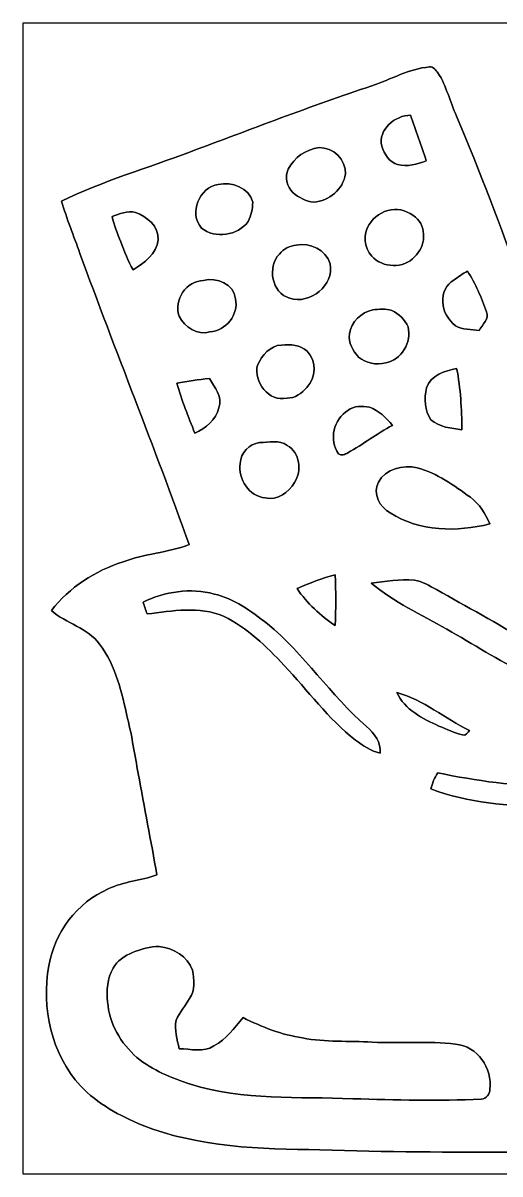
# Model space of a CAD drawing. Header units: centimetres. Extents: x -16.8 to 16.8, y -16.7 to 16.7.
# Drawn here: x -16.77 to -2.95, y -16.67 to 16.67 of the extents above; entities that cross this region are included whole.
import ezdxf

# ---------------------------------------------------------------- set-up
doc = ezdxf.new("R2010")
doc.units = ezdxf.units.CM
doc.header["$MEASUREMENT"] = 0
doc.layers.add('Layer 1', color=7, linetype='Continuous')

msp = doc.modelspace()

# ---------------------------------------------------------------- linework, layer by layer
at = {"layer": 'Layer 1', "color": 7}
for points, knots in [([(-16.77458, 16.66875), (-16.77458, 16.66875), (16.77458, 16.66875), (16.77458, 16.66875), (16.77458, 16.66875), (16.77458, 16.66875), (16.77458, -16.66875), (16.77458, -16.66875), (16.77458, -16.66875), (16.77458, -16.66875), (-16.77458, -16.66875), (-16.77458, -16.66875), (-16.77458, -16.66875), (-16.77458, -16.66875), (-16.77458, 16.66875), (-16.77458, 16.66875), (-16.77458, 16.66875), (-16.77458, 16.66875), (-16.77458, 16.66875), (-16.77458, 16.66875)], [0, 0, 0, 0, 0.16666667, 0.16666667, 0.16666667, 0.16666667, 0.33333333, 0.33333333, 0.33333333, 0.33333333, 0.5, 0.5, 0.5, 0.5, 0.66666667, 0.66666667, 0.66666667, 0.66666667, 1, 1, 1, 1]), ([(-6.6615, 14.85053), (-8.43104, 14.26245), (-10.16953, 13.58724), (-11.9186, 12.94201), (-11.9186, 12.94201), (-13.16602, 12.46822), (-14.45436, 12.09357), (-15.65875, 11.51184), (-15.65875, 11.51184), (-15.5067, 10.99749), (-15.30491, 10.50008), (-15.12323, 9.99596), (-15.12323, 9.99596), (-14.09912, 7.17374), (-12.96353, 4.39244), (-11.96128, 1.5621), (-11.96128, 1.5621), (-12.57618, 1.31763), (-13.25668, 1.30281), (-13.87404, 1.06221), (-13.87404, 1.06221), (-14.68085, 0.79939), (-15.43085, 0.32879), (-15.95226, -0.3489), (-15.95226, -0.3489), (-15.52258, -0.72531), (-14.89992, -0.8442), (-14.55385, -1.32362), (-14.55385, -1.32362), (-14.07795, -1.94345), (-13.91638, -2.73332), (-13.7414, -3.47733), (-13.7414, -3.47733), (-13.61158, -4.00191), (-13.53608, -4.53743), (-13.43343, -5.06765), (-13.43343, -5.06765), (-13.26021, -6.04767), (-13.06477, -7.02381), (-12.89191, -8.00417), (-12.89191, -8.00417), (-13.35158, -8.17986), (-13.86099, -8.18832), (-14.30479, -8.4141), (-14.30479, -8.4141), (-15.20684, -8.80181), (-15.86089, -9.67564), (-16.02846, -10.63731), (-16.02846, -10.63731), (-16.24965, -11.85298), (-15.95191, -13.1953), (-15.10594, -14.11852), (-15.10594, -14.11852), (-14.61488, -14.63957), (-13.96965, -14.98071), (-13.31771, -15.25729), (-13.31771, -15.25729), (-11.68224, -15.89652), (-9.9, -15.95402), (-8.16645, -15.96743), (-8.16645, -15.96743), (-4.37833, -16.10289), (-0.58632, -15.98401), (3.20322, -16.05809), (3.20322, -16.05809), (4.40372, -16.09584), (5.60423, -16.0461), (6.80508, -16.05492), (6.80508, -16.05492), (8.55204, -16.00518), (10.30041, -16.05209), (12.04807, -16.02987), (12.04807, -16.02987), (12.89932, -16.00659), (13.80137, -15.89652), (14.51751, -15.39946), (14.51751, -15.39946), (15.00717, -15.09677), (15.35853, -14.53832), (15.32961, -13.95271), (15.32961, -13.95271), (15.32819, -13.51809), (15.28586, -13.07994), (15.17332, -12.65978), (15.17332, -12.65978), (15.04103, -12.28196), (14.74047, -11.99868), (14.52562, -11.66954), (14.52562, -11.66954), (14.81208, -11.44094), (15.08972, -11.19717), (15.31726, -10.90824), (15.31726, -10.90824), (15.76493, -10.37237), (16.14593, -9.77194), (16.37101, -9.10802), (16.37101, -9.10802), (16.76329, -8.06944), (16.79575, -6.93385), (16.69838, -5.83988), (16.69838, -5.83988), (16.60948, -4.80942), (16.29586, -3.81529), (15.9064, -2.86244), (15.9064, -2.86244), (15.45661, -1.81187), (15.07561, -0.73413), (14.65227, 0.32667), (14.65227, 0.32667), (14.38451, 1.20615), (14.13016, 2.13184), (14.2942, 3.05753), (14.2942, 3.05753), (14.35559, 3.51684), (14.54362, 3.95781), (14.84736, 4.30918), (14.84736, 4.30918), (15.40192, 4.93113), (16.18756, 5.33188), (16.62042, 6.06213), (16.62042, 6.06213), (16.73013, 6.32566), (16.70932, 6.61811), (16.74177, 6.8961), (16.74177, 6.8961), (15.78716, 7.70608), (14.47518, 7.81791), (13.27679, 7.88), (13.27679, 7.88), (13.36992, 8.62259), (13.48176, 9.36343), (13.54631, 10.10885), (13.54631, 10.10885), (13.55125, 10.28594), (13.30254, 10.26654), (13.19354, 10.3057), (13.19354, 10.3057), (12.07276, 10.49937), (10.94705, 10.66553), (9.82557, 10.85568), (9.82557, 10.85568), (9.82662, 10.8779), (9.82909, 10.922), (9.83015, 10.94422), (9.83015, 10.94422), (10.07286, 11.07616), (10.50184, 11.12767), (10.48279, 11.49279), (10.48279, 11.49279), (10.51207, 12.00256), (10.46868, 12.51303), (10.49796, 13.02279), (10.49796, 13.02279), (10.20551, 13.07077), (9.90212, 13.08206), (9.61531, 13.00162), (9.61531, 13.00162), (8.92563, 12.83582), (8.3252, 12.42801), (7.6394, 12.25374), (7.6394, 12.25374), (7.58155, 12.34405), (7.66127, 12.452), (7.67433, 12.53949), (7.67433, 12.53949), (7.83943, 13.06724), (8.06203, 13.57489), (8.21937, 14.10511), (8.21937, 14.10511), (8.28322, 14.29138), (8.31991, 14.56372), (8.12165, 14.68191), (8.12165, 14.68191), (7.68244, 14.94296), (7.14904, 14.99552), (6.6481, 14.98776), (6.6481, 14.98776), (6.44419, 14.13122), (6.59201, 13.24751), (6.50487, 12.37968), (6.50487, 12.37968), (6.44243, 12.45341), (6.38246, 12.53031), (6.33589, 12.61498), (6.33589, 12.61498), (5.84588, 13.51915), (5.48428, 14.48929), (4.95723, 15.37335), (4.95723, 15.37335), (4.63303, 15.33102), (4.28025, 15.28974), (4.02802, 15.05761), (4.02802, 15.05761), (3.92148, 14.93661), (3.74086, 14.79621), (3.85621, 14.61417), (3.85621, 14.61417), (4.25097, 13.84265), (4.89126, 13.19354), (5.14667, 12.34969), (5.14667, 12.34969), (4.22204, 12.69047), (3.4163, 13.29302), (2.4832, 13.61687), (2.4832, 13.61687), (2.27894, 13.25245), (2.13395, 12.8591), (1.98649, 12.46928), (1.98649, 12.46928), (2.56681, 12.20117), (3.1937, 12.06041), (3.78672, 11.82617), (3.78672, 11.82617), (3.65901, 11.7789), (3.52072, 11.76443), (3.38561, 11.78278), (3.38561, 11.78278), (2.21368, 11.86709), (1.05586, 12.0777), (-0.09948, 12.28266), (-0.09948, 12.28266), (-0.44662, 12.34969), (-0.80116, 12.35745), (-1.15288, 12.37368), (-1.15288, 12.37368), (-1.31304, 11.96975), (-1.39383, 11.54077), (-1.45309, 11.11179), (-1.45309, 11.11179), (-1.58679, 10.24855), (-1.66899, 9.37683), (-1.85244, 8.52205), (-1.85244, 8.52205), (-1.93005, 8.53299), (-2.01048, 8.53793), (-2.08315, 8.56897), (-2.08315, 8.56897), (-2.18264, 8.74148), (-2.24578, 8.93127), (-2.31493, 9.11719), (-2.31493, 9.11719), (-2.92629, 10.74173), (-3.52601, 12.37156), (-4.2037, 13.97), (-4.2037, 13.97), (-4.40443, 14.37957), (-4.4898, 14.8403), (-4.74451, 15.22342), (-4.74451, 15.22342), (-4.80977, 15.29362), (-4.87645, 15.41604), (-4.98898, 15.39734), (-4.98898, 15.39734), (-5.58306, 15.34866), (-6.10411, 15.03151), (-6.6615, 14.85053)], [0, 0, 0, 0, 0.01538462, 0.01538462, 0.01538462, 0.01538462, 0.03076923, 0.03076923, 0.03076923, 0.03076923, 0.04615385, 0.04615385, 0.04615385, 0.04615385, 0.06153846, 0.06153846, 0.06153846, 0.06153846, 0.07692308, 0.07692308, 0.07692308, 0.07692308, 0.09230769, 0.09230769, 0.09230769, 0.09230769, 0.10769231, 0.10769231, 0.10769231, 0.10769231, 0.12307692, 0.12307692, 0.12307692, 0.12307692, 0.13846154, 0.13846154, 0.13846154, 0.13846154, 0.15384615, 0.15384615, 0.15384615, 0.15384615, 0.16923077, 0.16923077, 0.16923077, 0.16923077, 0.18461538, 0.18461538, 0.18461538, 0.18461538, 0.2, 0.2, 0.2, 0.2, 0.21538462, 0.21538462, 0.21538462, 0.21538462, 0.23076923, 0.23076923, 0.23076923, 0.23076923, 0.24615385, 0.24615385, 0.24615385, 0.24615385, 0.26153846, 0.26153846, 0.26153846, 0.26153846, 0.27692308, 0.27692308, 0.27692308, 0.27692308, 0.29230769, 0.29230769, 0.29230769, 0.29230769, 0.30769231, 0.30769231, 0.30769231, 0.30769231, 0.32307692, 0.32307692, 0.32307692, 0.32307692, 0.33846154, 0.33846154, 0.33846154, 0.33846154, 0.35384615, 0.35384615, 0.35384615, 0.35384615, 0.36923077, 0.36923077, 0.36923077, 0.36923077, 0.38461538, 0.38461538, 0.38461538, 0.38461538, 0.4, 0.4, 0.4, 0.4, 0.41538462, 0.41538462, 0.41538462, 0.41538462, 0.43076923, 0.43076923, 0.43076923, 0.43076923, 0.44615385, 0.44615385, 0.44615385, 0.44615385, 0.46153846, 0.46153846, 0.46153846, 0.46153846, 0.47692308, 0.47692308, 0.47692308, 0.47692308, 0.49230769, 0.49230769, 0.49230769, 0.49230769, 0.50769231, 0.50769231, 0.50769231, 0.50769231, 0.52307692, 0.52307692, 0.52307692, 0.52307692, 0.53846154, 0.53846154, 0.53846154, 0.53846154, 0.55384615, 0.55384615, 0.55384615, 0.55384615, 0.56923077, 0.56923077, 0.56923077, 0.56923077, 0.58461538, 0.58461538, 0.58461538, 0.58461538, 0.6, 0.6, 0.6, 0.6, 0.61538462, 0.61538462, 0.61538462, 0.61538462, 0.63076923, 0.63076923, 0.63076923, 0.63076923, 0.64615385, 0.64615385, 0.64615385, 0.64615385, 0.66153846, 0.66153846, 0.66153846, 0.66153846, 0.67692308, 0.67692308, 0.67692308, 0.67692308, 0.69230769, 0.69230769, 0.69230769, 0.69230769, 0.70769231, 0.70769231, 0.70769231, 0.70769231, 0.72307692, 0.72307692, 0.72307692, 0.72307692, 0.73846154, 0.73846154, 0.73846154, 0.73846154, 0.75384615, 0.75384615, 0.75384615, 0.75384615, 0.76923077, 0.76923077, 0.76923077, 0.76923077, 0.78461538, 0.78461538, 0.78461538, 0.78461538, 0.8, 0.8, 0.8, 0.8, 0.81538462, 0.81538462, 0.81538462, 0.81538462, 0.83076923, 0.83076923, 0.83076923, 0.83076923, 0.84615385, 0.84615385, 0.84615385, 0.84615385, 0.86153846, 0.86153846, 0.86153846, 0.86153846, 0.87692308, 0.87692308, 0.87692308, 0.87692308, 0.89230769, 0.89230769, 0.89230769, 0.89230769, 0.90769231, 0.90769231, 0.90769231, 0.90769231, 0.92307692, 0.92307692, 0.92307692, 0.92307692, 0.93846154, 0.93846154, 0.93846154, 0.93846154, 0.95384615, 0.95384615, 0.95384615, 0.95384615, 0.96923077, 0.96923077, 0.96923077, 0.96923077, 1, 1, 1, 1]), ([(-6.37469, 13.10111), (-6.48582, 13.58159), (-5.98734, 13.99787), (-5.53649, 13.99928), (-5.53649, 13.99928), (-5.39186, 13.55549), (-5.22958, 13.11769), (-5.08318, 12.67425), (-5.08318, 12.67425), (-5.34776, 12.58111), (-5.63386, 12.49715), (-5.91397, 12.57018), (-5.91397, 12.57018), (-6.15315, 12.64038), (-6.30379, 12.87462), (-6.37469, 13.10111)], [0, 0, 0, 0, 0.2, 0.2, 0.2, 0.2, 0.4, 0.4, 0.4, 0.4, 0.6, 0.6, 0.6, 0.6, 1, 1, 1, 1]), ([(-8.19044, 13.05842), (-7.78863, 13.07536), (-7.39846, 12.70882), (-7.42985, 12.29713), (-7.42985, 12.29713), (-7.48983, 11.85263), (-7.9061, 11.51149), (-8.34355, 11.48256), (-8.34355, 11.48256), (-8.57179, 11.49773), (-8.77888, 11.61274), (-8.94891, 11.75949), (-8.94891, 11.75949), (-9.13342, 11.92318), (-9.18633, 12.21105), (-9.08262, 12.4333), (-9.08262, 12.4333), (-8.92034, 12.77832), (-8.56333, 13.00939), (-8.19044, 13.05842)], [0, 0, 0, 0, 0.16666667, 0.16666667, 0.16666667, 0.16666667, 0.33333333, 0.33333333, 0.33333333, 0.33333333, 0.5, 0.5, 0.5, 0.5, 0.66666667, 0.66666667, 0.66666667, 0.66666667, 1, 1, 1, 1]), ([(-11.11462, 11.99303), (-10.72339, 12.08652), (-10.22068, 11.89496), (-10.11555, 11.47727), (-10.11555, 11.47727), (-10.11238, 11.28466), (-10.16353, 11.09098), (-10.24925, 10.91953), (-10.24925, 10.91953), (-10.54594, 10.50854), (-11.20422, 10.40906), (-11.60004, 10.73079), (-11.60004, 10.73079), (-11.97645, 11.15554), (-11.66283, 11.91719), (-11.11462, 11.99303)], [0, 0, 0, 0, 0.2, 0.2, 0.2, 0.2, 0.4, 0.4, 0.4, 0.4, 0.6, 0.6, 0.6, 0.6, 1, 1, 1, 1]), ([(-14.1919, 11.06734), (-13.97917, 11.14178), (-13.74422, 11.24197), (-13.51527, 11.18164), (-13.51527, 11.18164), (-13.18331, 11.05958), (-12.82418, 10.78618), (-12.8584, 10.38895), (-12.8584, 10.38895), (-12.88909, 9.98396), (-13.26515, 9.7155), (-13.58159, 9.51936), (-13.58159, 9.51936), (-13.7354, 9.77336), (-13.82854, 10.05734), (-13.93966, 10.33074), (-13.93966, 10.33074), (-14.03244, 10.57275), (-14.14392, 10.81087), (-14.1919, 11.06734)], [0, 0, 0, 0, 0.16666667, 0.16666667, 0.16666667, 0.16666667, 0.33333333, 0.33333333, 0.33333333, 0.33333333, 0.5, 0.5, 0.5, 0.5, 0.66666667, 0.66666667, 0.66666667, 0.66666667, 1, 1, 1, 1]), ([(-6.10517, 11.25432), (-5.84835, 11.32099), (-5.59541, 11.19646), (-5.3975, 11.043), (-5.3975, 11.043), (-5.05495, 10.7636), (-5.10364, 10.18364), (-5.42043, 9.90071), (-5.42043, 9.90071), (-5.74005, 9.54511), (-6.34824, 9.57227), (-6.66644, 9.91517), (-6.66644, 9.91517), (-6.88799, 10.16459), (-6.91868, 10.55335), (-6.74017, 10.83416), (-6.74017, 10.83416), (-6.604, 11.0557), (-6.36376, 11.21833), (-6.10517, 11.25432)], [0, 0, 0, 0, 0.16666667, 0.16666667, 0.16666667, 0.16666667, 0.33333333, 0.33333333, 0.33333333, 0.33333333, 0.5, 0.5, 0.5, 0.5, 0.66666667, 0.66666667, 0.66666667, 0.66666667, 1, 1, 1, 1]), ([(-8.85719, 10.23338), (-8.45397, 10.3251), (-7.99677, 10.09544), (-7.87047, 9.69645), (-7.87047, 9.69645), (-7.74841, 9.07274), (-8.44938, 8.50477), (-9.04522, 8.69809), (-9.04522, 8.69809), (-9.57227, 8.84802), (-9.69292, 9.60191), (-9.3412, 9.97585), (-9.3412, 9.97585), (-9.22479, 10.12331), (-9.04311, 10.21539), (-8.85719, 10.23338)], [0, 0, 0, 0, 0.2, 0.2, 0.2, 0.2, 0.4, 0.4, 0.4, 0.4, 0.6, 0.6, 0.6, 0.6, 1, 1, 1, 1]), ([(-4.2866, 9.22443), (-4.15749, 9.3158), (-4.02378, 9.40012), (-3.89079, 9.48549), (-3.89079, 9.48549), (-3.64561, 9.12389), (-3.4925, 8.71114), (-3.33304, 8.30721), (-3.33304, 8.30721), (-3.2452, 8.09731), (-3.46428, 7.93468), (-3.55071, 7.76499), (-3.55071, 7.76499), (-3.77754, 7.8038), (-4.03401, 7.77381), (-4.23792, 7.90011), (-4.23792, 7.90011), (-4.44288, 8.06803), (-4.60516, 8.31885), (-4.60446, 8.5912), (-4.60446, 8.5912), (-4.63409, 8.83849), (-4.50391, 9.10131), (-4.2866, 9.22443)], [0, 0, 0, 0, 0.14285714, 0.14285714, 0.14285714, 0.14285714, 0.28571429, 0.28571429, 0.28571429, 0.28571429, 0.42857143, 0.42857143, 0.42857143, 0.42857143, 0.57142857, 0.57142857, 0.57142857, 0.57142857, 0.71428571, 0.71428571, 0.71428571, 0.71428571, 1, 1, 1, 1]), ([(-11.53936, 9.20962), (-11.16083, 9.31686), (-10.65318, 9.11084), (-10.61649, 8.6808), (-10.61649, 8.6808), (-10.51243, 8.21866), (-10.89131, 7.75406), (-11.35556, 7.7216), (-11.35556, 7.7216), (-11.72351, 7.61859), (-12.09358, 7.8546), (-12.24598, 8.17915), (-12.24598, 8.17915), (-12.42413, 8.6427), (-12.03643, 9.20468), (-11.53936, 9.20962)], [0, 0, 0, 0, 0.2, 0.2, 0.2, 0.2, 0.4, 0.4, 0.4, 0.4, 0.6, 0.6, 0.6, 0.6, 1, 1, 1, 1]), ([(-6.63504, 8.36154), (-6.45407, 8.38024), (-6.26075, 8.40105), (-6.08365, 8.34496), (-6.08365, 8.34496), (-5.87763, 8.24865), (-5.70301, 8.07614), (-5.61128, 7.86694), (-5.61128, 7.86694), (-5.49769, 7.42703), (-5.80425, 6.90421), (-6.26039, 6.82449), (-6.26039, 6.82449), (-6.53168, 6.75181), (-6.82801, 6.82449), (-7.04815, 6.99276), (-7.04815, 6.99276), (-7.21783, 7.17268), (-7.34131, 7.41327), (-7.31167, 7.66762), (-7.31167, 7.66762), (-7.26299, 8.00841), (-6.96595, 8.29169), (-6.63504, 8.36154)], [0, 0, 0, 0, 0.14285714, 0.14285714, 0.14285714, 0.14285714, 0.28571429, 0.28571429, 0.28571429, 0.28571429, 0.42857143, 0.42857143, 0.42857143, 0.42857143, 0.57142857, 0.57142857, 0.57142857, 0.57142857, 0.71428571, 0.71428571, 0.71428571, 0.71428571, 1, 1, 1, 1]), ([(-9.28194, 7.34166), (-9.02723, 7.36776), (-8.73266, 7.34519), (-8.53475, 7.16351), (-8.53475, 7.16351), (-8.26135, 6.88657), (-8.27899, 6.38845), (-8.54498, 6.11082), (-8.54498, 6.11082), (-8.69633, 5.95313), (-8.88647, 5.79473), (-9.12036, 5.80319), (-9.12036, 5.80319), (-9.65376, 5.68254), (-10.09544, 6.27803), (-9.97514, 6.76169), (-9.97514, 6.76169), (-9.84744, 7.03897), (-9.61355, 7.32896), (-9.28194, 7.34166)], [0, 0, 0, 0, 0.16666667, 0.16666667, 0.16666667, 0.16666667, 0.33333333, 0.33333333, 0.33333333, 0.33333333, 0.5, 0.5, 0.5, 0.5, 0.66666667, 0.66666667, 0.66666667, 0.66666667, 1, 1, 1, 1]), ([(-12.3123, 6.23358), (-12.00291, 6.30379), (-11.68647, 6.33377), (-11.37214, 6.37469), (-11.37214, 6.37469), (-11.23139, 6.1154), (-10.9661, 5.84482), (-11.09768, 5.52203), (-11.09768, 5.52203), (-11.17671, 5.17066), (-11.48009, 4.9336), (-11.79195, 4.79037), (-11.79195, 4.79037), (-11.9821, 5.26486), (-12.17895, 5.73934), (-12.3123, 6.23358)], [0, 0, 0, 0, 0.2, 0.2, 0.2, 0.2, 0.4, 0.4, 0.4, 0.4, 0.6, 0.6, 0.6, 0.6, 1, 1, 1, 1]), ([(-5.07683, 6.09847), (-4.95723, 6.47206), (-4.54448, 6.59377), (-4.2037, 6.66433), (-4.2037, 6.66433), (-4.08234, 6.08118), (-4.06153, 5.48287), (-4.04813, 4.88915), (-4.04813, 4.88915), (-4.36069, 4.92513), (-4.70006, 4.96394), (-4.94841, 5.17666), (-4.94841, 5.17666), (-5.12657, 5.44266), (-5.14703, 5.79367), (-5.07683, 6.09847)], [0, 0, 0, 0, 0.2, 0.2, 0.2, 0.2, 0.4, 0.4, 0.4, 0.4, 0.6, 0.6, 0.6, 0.6, 1, 1, 1, 1]), ([(-7.35365, 5.44795), (-7.1815, 5.58835), (-6.93914, 5.57459), (-6.73276, 5.54214), (-6.73276, 5.54214), (-6.46571, 5.43842), (-6.23464, 5.24475), (-6.06531, 5.01509), (-6.06531, 5.01509), (-6.51298, 4.77626), (-6.91727, 4.46617), (-7.35894, 4.21781), (-7.35894, 4.21781), (-7.43903, 4.17759), (-7.54521, 4.11727), (-7.62459, 4.19241), (-7.62459, 4.19241), (-7.91422, 4.58929), (-7.77064, 5.19959), (-7.35365, 5.44795)], [0, 0, 0, 0, 0.16666667, 0.16666667, 0.16666667, 0.16666667, 0.33333333, 0.33333333, 0.33333333, 0.33333333, 0.5, 0.5, 0.5, 0.5, 0.66666667, 0.66666667, 0.66666667, 0.66666667, 1, 1, 1, 1]), ([(-9.91553, 4.51379), (-9.65271, 4.52861), (-9.34649, 4.59987), (-9.11437, 4.43371), (-9.11437, 4.43371), (-8.75101, 4.22204), (-8.6801, 3.7017), (-8.90164, 3.36444), (-8.90164, 3.36444), (-9.07027, 3.07058), (-9.39518, 2.83704), (-9.75078, 2.91218), (-9.75078, 2.91218), (-10.22597, 2.96228), (-10.54312, 3.45863), (-10.47926, 3.91372), (-10.47926, 3.91372), (-10.46727, 4.21746), (-10.21327, 4.47816), (-9.91553, 4.51379)], [0, 0, 0, 0, 0.16666667, 0.16666667, 0.16666667, 0.16666667, 0.33333333, 0.33333333, 0.33333333, 0.33333333, 0.5, 0.5, 0.5, 0.5, 0.66666667, 0.66666667, 0.66666667, 0.66666667, 1, 1, 1, 1]), ([(-6.47171, 3.36691), (-6.26921, 3.7652), (-5.75169, 3.87103), (-5.34705, 3.78742), (-5.34705, 3.78742), (-4.77308, 3.62938), (-4.27955, 3.27766), (-3.80541, 2.93088), (-3.80541, 2.93088), (-3.5433, 2.7372), (-3.36127, 2.45957), (-3.24168, 2.16006), (-3.24168, 2.16006), (-4.19347, 1.92229), (-5.28073, 1.93146), (-6.12775, 2.48109), (-6.12775, 2.48109), (-6.43678, 2.63948), (-6.64069, 3.04236), (-6.47171, 3.36691)], [0, 0, 0, 0, 0.16666667, 0.16666667, 0.16666667, 0.16666667, 0.33333333, 0.33333333, 0.33333333, 0.33333333, 0.5, 0.5, 0.5, 0.5, 0.66666667, 0.66666667, 0.66666667, 0.66666667, 1, 1, 1, 1]), ([(-8.83003, 0.28787), (-8.47161, 0.44732), (-8.10084, 0.58138), (-7.72407, 0.69003), (-7.72407, 0.69003), (-7.70255, 0.19826), (-7.70361, -0.29457), (-7.72054, -0.78669), (-7.72054, -0.78669), (-8.14599, -0.49389), (-8.54251, -0.14393), (-8.83003, 0.28787)], [0, 0, 0, 0, 0.25, 0.25, 0.25, 0.25, 0.5, 0.5, 0.5, 0.5, 1, 1, 1, 1]), ([(-6.68196, 0.44626), (-6.26604, 0.49706), (-5.84764, 0.56268), (-5.42713, 0.53022), (-5.42713, 0.53022), (-5.19465, 0.49706), (-4.99216, 0.36477), (-4.78755, 0.25788), (-4.78755, 0.25788), (-3.90948, -0.23813), (-3.01943, -0.71579), (-2.165, -1.2513), (-2.165, -1.2513), (-2.17205, -1.55081), (-2.16218, -1.85279), (-2.19816, -2.15124), (-2.19816, -2.15124), (-3.00214, -1.80834), (-3.72639, -1.31163), (-4.49016, -0.89147), (-4.49016, -0.89147), (-5.23099, -0.46461), (-6.02192, -0.10513), (-6.68196, 0.44626)], [0, 0, 0, 0, 0.14285714, 0.14285714, 0.14285714, 0.14285714, 0.28571429, 0.28571429, 0.28571429, 0.28571429, 0.42857143, 0.42857143, 0.42857143, 0.42857143, 0.57142857, 0.57142857, 0.57142857, 0.57142857, 0.71428571, 0.71428571, 0.71428571, 0.71428571, 1, 1, 1, 1]), ([(-13.29443, -0.10724), (-12.66508, 0.20108), (-11.91578, 0.31715), (-11.23315, 0.12982), (-11.23315, 0.12982), (-10.64648, 0.00071), (-10.15788, -0.37289), (-9.6901, -0.72954), (-9.6901, -0.72954), (-8.62013, -1.61396), (-7.86271, -2.80353), (-6.8139, -3.70911), (-6.8139, -3.70911), (-6.59024, -3.90031), (-6.38669, -4.17266), (-6.4195, -4.48239), (-6.4195, -4.48239), (-6.68655, -4.41819), (-6.91621, -4.25944), (-7.13423, -4.09998), (-7.13423, -4.09998), (-7.93115, -3.48756), (-8.5217, -2.66383), (-9.20362, -1.93604), (-9.20362, -1.93604), (-9.72079, -1.38889), (-10.27183, -0.84667), (-10.95728, -0.51506), (-10.95728, -0.51506), (-11.66248, -0.21131), (-12.44494, -0.36195), (-13.17837, -0.44768), (-13.17837, -0.44768), (-13.21647, -0.33338), (-13.25492, -0.22013), (-13.29443, -0.10724)], [0, 0, 0, 0, 0.1, 0.1, 0.1, 0.1, 0.2, 0.2, 0.2, 0.2, 0.3, 0.3, 0.3, 0.3, 0.4, 0.4, 0.4, 0.4, 0.5, 0.5, 0.5, 0.5, 0.6, 0.6, 0.6, 0.6, 0.7, 0.7, 0.7, 0.7, 0.8, 0.8, 0.8, 0.8, 1, 1, 1, 1]), ([(-5.93337, -2.7238), (-5.15902, -2.92982), (-4.54554, -3.48086), (-3.83117, -3.81953), (-3.83117, -3.81953), (-3.88585, -3.87844), (-3.93347, -3.98709), (-4.0319, -3.95358), (-4.0319, -3.95358), (-4.27002, -3.89749), (-4.48874, -3.78213), (-4.71523, -3.69323), (-4.71523, -3.69323), (-5.18724, -3.48156), (-5.71324, -3.21945), (-5.93337, -2.7238)], [0, 0, 0, 0, 0.2, 0.2, 0.2, 0.2, 0.4, 0.4, 0.4, 0.4, 0.6, 0.6, 0.6, 0.6, 1, 1, 1, 1]), ([(2.66418, -4.21605), (2.91394, -4.08869), (3.14889, -3.84739), (3.45264, -3.9176), (3.45264, -3.9176), (3.54401, -3.95393), (3.69217, -3.98251), (3.68935, -4.10598), (3.68935, -4.10598), (3.12385, -4.7879), (2.29482, -5.17596), (1.47496, -5.46417), (1.47496, -5.46417), (0.50341, -5.82577), (-0.53587, -5.94783), (-1.56492, -5.99969), (-1.56492, -5.99969), (-2.70828, -6.03956), (-3.86962, -5.91538), (-4.94806, -5.51709), (-4.94806, -5.51709), (-4.90926, -5.35199), (-4.84505, -5.19395), (-4.75333, -5.05143), (-4.75333, -5.05143), (-3.63114, -5.26909), (-2.49132, -5.47123), (-1.34303, -5.39362), (-1.34303, -5.39362), (0.06738, -5.36434), (1.45909, -4.9463), (2.66418, -4.21605)], [0, 0, 0, 0, 0.11111111, 0.11111111, 0.11111111, 0.11111111, 0.22222222, 0.22222222, 0.22222222, 0.22222222, 0.33333333, 0.33333333, 0.33333333, 0.33333333, 0.44444444, 0.44444444, 0.44444444, 0.44444444, 0.55555556, 0.55555556, 0.55555556, 0.55555556, 0.66666667, 0.66666667, 0.66666667, 0.66666667, 0.77777778, 0.77777778, 0.77777778, 0.77777778, 1, 1, 1, 1]), ([(-13.59958, -10.24996), (-13.35264, -10.15118), (-13.09053, -10.08062), (-12.82312, -10.07886), (-12.82312, -10.07886), (-12.41813, -10.1286), (-11.99938, -10.35861), (-11.85968, -10.76466), (-11.85968, -10.76466), (-11.81488, -11.03136), (-11.7669, -11.35204), (-11.94717, -11.58487), (-11.94717, -11.58487), (-12.06782, -11.79936), (-12.23469, -11.98915), (-12.33629, -12.21422), (-12.33629, -12.21422), (-12.38673, -12.49433), (-12.30383, -12.77126), (-12.25021, -13.04431), (-12.25021, -13.04431), (-11.91683, -13.04219), (-11.53866, -13.15544), (-11.23774, -12.96176), (-11.23774, -12.96176), (-10.88602, -12.76809), (-10.64154, -12.44529), (-10.39424, -12.13944), (-10.39424, -12.13944), (-9.85132, -12.41319), (-9.277, -12.63332), (-8.6741, -12.72822), (-8.6741, -12.72822), (-8.00735, -12.85946), (-7.32508, -12.80936), (-6.65021, -12.85134), (-6.65021, -12.85134), (-5.84553, -12.88486), (-5.03555, -12.81218), (-4.23369, -12.91026), (-4.23369, -12.91026), (-3.60821, -12.95541), (-3.15666, -13.6144), (-3.24097, -14.21589), (-3.24097, -14.21589), (-3.23497, -14.35911), (-3.3468, -14.49105), (-3.48897, -14.49776), (-3.48897, -14.49776), (-4.72969, -14.56443), (-5.97253, -14.52598), (-7.2136, -14.48858), (-7.2136, -14.48858), (-8.78346, -14.42508), (-10.39495, -14.5415), (-11.91683, -14.07089), (-11.91683, -14.07089), (-12.46717, -13.88957), (-13.01997, -13.66767), (-13.47047, -13.29478), (-13.47047, -13.29478), (-13.94213, -12.88874), (-14.2748, -12.30524), (-14.32243, -11.67906), (-14.32243, -11.67906), (-14.35664, -11.35027), (-14.33336, -10.99891), (-14.15803, -10.70998), (-14.15803, -10.70998), (-14.05114, -10.48103), (-13.81795, -10.35297), (-13.59958, -10.24996)], [0, 0, 0, 0, 0.05263158, 0.05263158, 0.05263158, 0.05263158, 0.10526316, 0.10526316, 0.10526316, 0.10526316, 0.15789474, 0.15789474, 0.15789474, 0.15789474, 0.21052632, 0.21052632, 0.21052632, 0.21052632, 0.26315789, 0.26315789, 0.26315789, 0.26315789, 0.31578947, 0.31578947, 0.31578947, 0.31578947, 0.36842105, 0.36842105, 0.36842105, 0.36842105, 0.42105263, 0.42105263, 0.42105263, 0.42105263, 0.47368421, 0.47368421, 0.47368421, 0.47368421, 0.52631579, 0.52631579, 0.52631579, 0.52631579, 0.57894737, 0.57894737, 0.57894737, 0.57894737, 0.63157895, 0.63157895, 0.63157895, 0.63157895, 0.68421053, 0.68421053, 0.68421053, 0.68421053, 0.73684211, 0.73684211, 0.73684211, 0.73684211, 0.78947368, 0.78947368, 0.78947368, 0.78947368, 0.84210526, 0.84210526, 0.84210526, 0.84210526, 0.89473684, 0.89473684, 0.89473684, 0.89473684, 1, 1, 1, 1])]:
    msp.add_open_spline(points, degree=3, knots=knots, dxfattribs=at)
at = {"layer": 'Layer 1', "color": 8}
for points, knots in [([(-6.6615, 14.85053), (-6.10411, 15.03151), (-5.58306, 15.34866), (-4.98898, 15.39734), (-4.98898, 15.39734), (-4.87645, 15.41604), (-4.80977, 15.29362), (-4.74451, 15.22342), (-4.74451, 15.22342), (-4.4898, 14.8403), (-4.40443, 14.37957), (-4.2037, 13.97), (-4.2037, 13.97), (-3.52601, 12.37156), (-2.92629, 10.74173), (-2.31493, 9.11719), (-2.31493, 9.11719), (-2.24578, 8.93127), (-2.18264, 8.74148), (-2.08315, 8.56897), (-2.08315, 8.56897), (-2.01048, 8.53793), (-1.93005, 8.53299), (-1.85244, 8.52205), (-1.85244, 8.52205), (-1.66899, 9.37683), (-1.58679, 10.24855), (-1.45309, 11.11179), (-1.45309, 11.11179), (-1.39383, 11.54077), (-1.31304, 11.96975), (-1.15288, 12.37368), (-1.15288, 12.37368), (-0.80116, 12.35745), (-0.44662, 12.34969), (-0.09948, 12.28266), (-0.09948, 12.28266), (1.05586, 12.0777), (2.21368, 11.86709), (3.38561, 11.78278), (3.38561, 11.78278), (3.52072, 11.76443), (3.65901, 11.7789), (3.78672, 11.82617), (3.78672, 11.82617), (3.1937, 12.06041), (2.56681, 12.20117), (1.98649, 12.46928), (1.98649, 12.46928), (2.13395, 12.8591), (2.27894, 13.25245), (2.4832, 13.61687), (2.4832, 13.61687), (3.4163, 13.29302), (4.22204, 12.69047), (5.14667, 12.34969), (5.14667, 12.34969), (4.89126, 13.19354), (4.25097, 13.84265), (3.85621, 14.61417), (3.85621, 14.61417), (3.74086, 14.79621), (3.92148, 14.93661), (4.02802, 15.05761), (4.02802, 15.05761), (4.28025, 15.28974), (4.63303, 15.33102), (4.95723, 15.37335), (4.95723, 15.37335), (5.48428, 14.48929), (5.84588, 13.51915), (6.33589, 12.61498), (6.33589, 12.61498), (6.38246, 12.53031), (6.44243, 12.45341), (6.50487, 12.37968), (6.50487, 12.37968), (6.59201, 13.24751), (6.44419, 14.13122), (6.6481, 14.98776), (6.6481, 14.98776), (7.14904, 14.99552), (7.68244, 14.94296), (8.12165, 14.68191), (8.12165, 14.68191), (8.31991, 14.56372), (8.28322, 14.29138), (8.21937, 14.10511), (8.21937, 14.10511), (8.06203, 13.57489), (7.83943, 13.06724), (7.67433, 12.53949), (7.67433, 12.53949), (7.66127, 12.452), (7.58155, 12.34405), (7.6394, 12.25374), (7.6394, 12.25374), (8.3252, 12.42801), (8.92563, 12.83582), (9.61531, 13.00162), (9.61531, 13.00162), (9.90212, 13.08206), (10.20551, 13.07077), (10.49796, 13.02279), (10.49796, 13.02279), (10.46868, 12.51303), (10.51207, 12.00256), (10.48279, 11.49279), (10.48279, 11.49279), (10.50184, 11.12767), (10.07286, 11.07616), (9.83015, 10.94422), (9.83015, 10.94422), (9.82909, 10.922), (9.82662, 10.8779), (9.82557, 10.85568), (9.82557, 10.85568), (10.94705, 10.66553), (12.07276, 10.49937), (13.19354, 10.3057), (13.19354, 10.3057), (13.30254, 10.26654), (13.55125, 10.28594), (13.54631, 10.10885), (13.54631, 10.10885), (13.48176, 9.36343), (13.36992, 8.62259), (13.27679, 7.88), (13.27679, 7.88), (14.47518, 7.81791), (15.78716, 7.70608), (16.74177, 6.8961), (16.74177, 6.8961), (16.70932, 6.61811), (16.73013, 6.32566), (16.62042, 6.06213), (16.62042, 6.06213), (16.18756, 5.33188), (15.40192, 4.93113), (14.84736, 4.30918), (14.84736, 4.30918), (14.54362, 3.95781), (14.35559, 3.51684), (14.2942, 3.05753), (14.2942, 3.05753), (14.13016, 2.13184), (14.38451, 1.20615), (14.65227, 0.32667), (14.65227, 0.32667), (15.07561, -0.73413), (15.45661, -1.81187), (15.9064, -2.86244), (15.9064, -2.86244), (16.29586, -3.81529), (16.60948, -4.80942), (16.69838, -5.83988), (16.69838, -5.83988), (16.79575, -6.93385), (16.76329, -8.06944), (16.37101, -9.10802), (16.37101, -9.10802), (16.14593, -9.77194), (15.76493, -10.37237), (15.31726, -10.90824), (15.31726, -10.90824), (15.08972, -11.19717), (14.81208, -11.44094), (14.52562, -11.66954), (14.52562, -11.66954), (14.74047, -11.99868), (15.04103, -12.28196), (15.17332, -12.65978), (15.17332, -12.65978), (15.28586, -13.07994), (15.32819, -13.51809), (15.32961, -13.95271), (15.32961, -13.95271), (15.35853, -14.53832), (15.00717, -15.09677), (14.51751, -15.39946), (14.51751, -15.39946), (13.80137, -15.89652), (12.89932, -16.00659), (12.04807, -16.02987), (12.04807, -16.02987), (10.30041, -16.05209), (8.55204, -16.00518), (6.80508, -16.05492), (6.80508, -16.05492), (5.60423, -16.0461), (4.40372, -16.09584), (3.20322, -16.05809), (3.20322, -16.05809), (-0.58632, -15.98401), (-4.37833, -16.10289), (-8.16645, -15.96743), (-8.16645, -15.96743), (-9.9, -15.95402), (-11.68224, -15.89652), (-13.31771, -15.25729), (-13.31771, -15.25729), (-13.96965, -14.98071), (-14.61488, -14.63957), (-15.10594, -14.11852), (-15.10594, -14.11852), (-15.95191, -13.1953), (-16.24965, -11.85298), (-16.02846, -10.63731), (-16.02846, -10.63731), (-15.86089, -9.67564), (-15.20684, -8.80181), (-14.30479, -8.4141), (-14.30479, -8.4141), (-13.86099, -8.18832), (-13.35158, -8.17986), (-12.89191, -8.00417), (-12.89191, -8.00417), (-13.06477, -7.02381), (-13.26021, -6.04767), (-13.43343, -5.06765), (-13.43343, -5.06765), (-13.53608, -4.53743), (-13.61158, -4.00191), (-13.7414, -3.47733), (-13.7414, -3.47733), (-13.91638, -2.73332), (-14.07795, -1.94345), (-14.55385, -1.32362), (-14.55385, -1.32362), (-14.89992, -0.8442), (-15.52258, -0.72531), (-15.95226, -0.3489), (-15.95226, -0.3489), (-15.43085, 0.32879), (-14.68085, 0.79939), (-13.87404, 1.06221), (-13.87404, 1.06221), (-13.25668, 1.30281), (-12.57618, 1.31763), (-11.96128, 1.5621), (-11.96128, 1.5621), (-12.96353, 4.39244), (-14.09912, 7.17374), (-15.12323, 9.99596), (-15.12323, 9.99596), (-15.30491, 10.50008), (-15.5067, 10.99749), (-15.65875, 11.51184), (-15.65875, 11.51184), (-14.45436, 12.09357), (-13.16602, 12.46822), (-11.9186, 12.94201), (-11.9186, 12.94201), (-10.16953, 13.58724), (-8.43104, 14.26245), (-6.6615, 14.85053), (-6.6615, 14.85053), (-6.6615, 14.85053), (-6.6615, 14.85053), (-6.6615, 14.85053)], [0, 0, 0, 0, 0.01515152, 0.01515152, 0.01515152, 0.01515152, 0.03030303, 0.03030303, 0.03030303, 0.03030303, 0.04545455, 0.04545455, 0.04545455, 0.04545455, 0.06060606, 0.06060606, 0.06060606, 0.06060606, 0.07575758, 0.07575758, 0.07575758, 0.07575758, 0.09090909, 0.09090909, 0.09090909, 0.09090909, 0.10606061, 0.10606061, 0.10606061, 0.10606061, 0.12121212, 0.12121212, 0.12121212, 0.12121212, 0.13636364, 0.13636364, 0.13636364, 0.13636364, 0.15151515, 0.15151515, 0.15151515, 0.15151515, 0.16666667, 0.16666667, 0.16666667, 0.16666667, 0.18181818, 0.18181818, 0.18181818, 0.18181818, 0.1969697, 0.1969697, 0.1969697, 0.1969697, 0.21212121, 0.21212121, 0.21212121, 0.21212121, 0.22727273, 0.22727273, 0.22727273, 0.22727273, 0.24242424, 0.24242424, 0.24242424, 0.24242424, 0.25757576, 0.25757576, 0.25757576, 0.25757576, 0.27272727, 0.27272727, 0.27272727, 0.27272727, 0.28787879, 0.28787879, 0.28787879, 0.28787879, 0.3030303, 0.3030303, 0.3030303, 0.3030303, 0.31818182, 0.31818182, 0.31818182, 0.31818182, 0.33333333, 0.33333333, 0.33333333, 0.33333333, 0.34848485, 0.34848485, 0.34848485, 0.34848485, 0.36363636, 0.36363636, 0.36363636, 0.36363636, 0.37878788, 0.37878788, 0.37878788, 0.37878788, 0.39393939, 0.39393939, 0.39393939, 0.39393939, 0.40909091, 0.40909091, 0.40909091, 0.40909091, 0.42424242, 0.42424242, 0.42424242, 0.42424242, 0.43939394, 0.43939394, 0.43939394, 0.43939394, 0.45454545, 0.45454545, 0.45454545, 0.45454545, 0.46969697, 0.46969697, 0.46969697, 0.46969697, 0.48484848, 0.48484848, 0.48484848, 0.48484848, 0.5, 0.5, 0.5, 0.5, 0.51515152, 0.51515152, 0.51515152, 0.51515152, 0.53030303, 0.53030303, 0.53030303, 0.53030303, 0.54545455, 0.54545455, 0.54545455, 0.54545455, 0.56060606, 0.56060606, 0.56060606, 0.56060606, 0.57575758, 0.57575758, 0.57575758, 0.57575758, 0.59090909, 0.59090909, 0.59090909, 0.59090909, 0.60606061, 0.60606061, 0.60606061, 0.60606061, 0.62121212, 0.62121212, 0.62121212, 0.62121212, 0.63636364, 0.63636364, 0.63636364, 0.63636364, 0.65151515, 0.65151515, 0.65151515, 0.65151515, 0.66666667, 0.66666667, 0.66666667, 0.66666667, 0.68181818, 0.68181818, 0.68181818, 0.68181818, 0.6969697, 0.6969697, 0.6969697, 0.6969697, 0.71212121, 0.71212121, 0.71212121, 0.71212121, 0.72727273, 0.72727273, 0.72727273, 0.72727273, 0.74242424, 0.74242424, 0.74242424, 0.74242424, 0.75757576, 0.75757576, 0.75757576, 0.75757576, 0.77272727, 0.77272727, 0.77272727, 0.77272727, 0.78787879, 0.78787879, 0.78787879, 0.78787879, 0.8030303, 0.8030303, 0.8030303, 0.8030303, 0.81818182, 0.81818182, 0.81818182, 0.81818182, 0.83333333, 0.83333333, 0.83333333, 0.83333333, 0.84848485, 0.84848485, 0.84848485, 0.84848485, 0.86363636, 0.86363636, 0.86363636, 0.86363636, 0.87878788, 0.87878788, 0.87878788, 0.87878788, 0.89393939, 0.89393939, 0.89393939, 0.89393939, 0.90909091, 0.90909091, 0.90909091, 0.90909091, 0.92424242, 0.92424242, 0.92424242, 0.92424242, 0.93939394, 0.93939394, 0.93939394, 0.93939394, 0.95454545, 0.95454545, 0.95454545, 0.95454545, 0.96969697, 0.96969697, 0.96969697, 0.96969697, 1, 1, 1, 1]), ([(-6.37469, 13.10111), (-6.30379, 12.87462), (-6.15315, 12.64038), (-5.91397, 12.57018), (-5.91397, 12.57018), (-5.63386, 12.49715), (-5.34776, 12.58111), (-5.08318, 12.67425), (-5.08318, 12.67425), (-5.22958, 13.11769), (-5.39186, 13.55549), (-5.53649, 13.99928), (-5.53649, 13.99928), (-5.98734, 13.99787), (-6.48582, 13.58159), (-6.37469, 13.10111), (-6.37469, 13.10111), (-6.37469, 13.10111), (-6.37469, 13.10111), (-6.37469, 13.10111)], [0, 0, 0, 0, 0.16666667, 0.16666667, 0.16666667, 0.16666667, 0.33333333, 0.33333333, 0.33333333, 0.33333333, 0.5, 0.5, 0.5, 0.5, 0.66666667, 0.66666667, 0.66666667, 0.66666667, 1, 1, 1, 1]), ([(-8.19044, 13.05842), (-8.56333, 13.00939), (-8.92034, 12.77832), (-9.08262, 12.4333), (-9.08262, 12.4333), (-9.18633, 12.21105), (-9.13342, 11.92318), (-8.94891, 11.75949), (-8.94891, 11.75949), (-8.77888, 11.61274), (-8.57179, 11.49773), (-8.34355, 11.48256), (-8.34355, 11.48256), (-7.9061, 11.51149), (-7.48983, 11.85263), (-7.42985, 12.29713), (-7.42985, 12.29713), (-7.39846, 12.70882), (-7.78863, 13.07536), (-8.19044, 13.05842), (-8.19044, 13.05842), (-8.19044, 13.05842), (-8.19044, 13.05842), (-8.19044, 13.05842)], [0, 0, 0, 0, 0.14285714, 0.14285714, 0.14285714, 0.14285714, 0.28571429, 0.28571429, 0.28571429, 0.28571429, 0.42857143, 0.42857143, 0.42857143, 0.42857143, 0.57142857, 0.57142857, 0.57142857, 0.57142857, 0.71428571, 0.71428571, 0.71428571, 0.71428571, 1, 1, 1, 1]), ([(-11.11462, 11.99303), (-11.66283, 11.91719), (-11.97645, 11.15554), (-11.60004, 10.73079), (-11.60004, 10.73079), (-11.20422, 10.40906), (-10.54594, 10.50854), (-10.24925, 10.91953), (-10.24925, 10.91953), (-10.16353, 11.09098), (-10.11238, 11.28466), (-10.11555, 11.47727), (-10.11555, 11.47727), (-10.22068, 11.89496), (-10.72339, 12.08652), (-11.11462, 11.99303), (-11.11462, 11.99303), (-11.11462, 11.99303), (-11.11462, 11.99303), (-11.11462, 11.99303)], [0, 0, 0, 0, 0.16666667, 0.16666667, 0.16666667, 0.16666667, 0.33333333, 0.33333333, 0.33333333, 0.33333333, 0.5, 0.5, 0.5, 0.5, 0.66666667, 0.66666667, 0.66666667, 0.66666667, 1, 1, 1, 1]), ([(-14.1919, 11.06734), (-14.14392, 10.81087), (-14.03244, 10.57275), (-13.93966, 10.33074), (-13.93966, 10.33074), (-13.82854, 10.05734), (-13.7354, 9.77336), (-13.58159, 9.51936), (-13.58159, 9.51936), (-13.26515, 9.7155), (-12.88909, 9.98396), (-12.8584, 10.38895), (-12.8584, 10.38895), (-12.82418, 10.78618), (-13.18331, 11.05958), (-13.51527, 11.18164), (-13.51527, 11.18164), (-13.74422, 11.24197), (-13.97917, 11.14178), (-14.1919, 11.06734), (-14.1919, 11.06734), (-14.1919, 11.06734), (-14.1919, 11.06734), (-14.1919, 11.06734)], [0, 0, 0, 0, 0.14285714, 0.14285714, 0.14285714, 0.14285714, 0.28571429, 0.28571429, 0.28571429, 0.28571429, 0.42857143, 0.42857143, 0.42857143, 0.42857143, 0.57142857, 0.57142857, 0.57142857, 0.57142857, 0.71428571, 0.71428571, 0.71428571, 0.71428571, 1, 1, 1, 1]), ([(-6.10517, 11.25432), (-6.36376, 11.21833), (-6.604, 11.0557), (-6.74017, 10.83416), (-6.74017, 10.83416), (-6.91868, 10.55335), (-6.88799, 10.16459), (-6.66644, 9.91517), (-6.66644, 9.91517), (-6.34824, 9.57227), (-5.74005, 9.54511), (-5.42043, 9.90071), (-5.42043, 9.90071), (-5.10364, 10.18364), (-5.05495, 10.7636), (-5.3975, 11.043), (-5.3975, 11.043), (-5.59541, 11.19646), (-5.84835, 11.32099), (-6.10517, 11.25432), (-6.10517, 11.25432), (-6.10517, 11.25432), (-6.10517, 11.25432), (-6.10517, 11.25432)], [0, 0, 0, 0, 0.14285714, 0.14285714, 0.14285714, 0.14285714, 0.28571429, 0.28571429, 0.28571429, 0.28571429, 0.42857143, 0.42857143, 0.42857143, 0.42857143, 0.57142857, 0.57142857, 0.57142857, 0.57142857, 0.71428571, 0.71428571, 0.71428571, 0.71428571, 1, 1, 1, 1]), ([(-8.85719, 10.23338), (-9.04311, 10.21539), (-9.22479, 10.12331), (-9.3412, 9.97585), (-9.3412, 9.97585), (-9.69292, 9.60191), (-9.57227, 8.84802), (-9.04522, 8.69809), (-9.04522, 8.69809), (-8.44938, 8.50477), (-7.74841, 9.07274), (-7.87047, 9.69645), (-7.87047, 9.69645), (-7.99677, 10.09544), (-8.45397, 10.3251), (-8.85719, 10.23338), (-8.85719, 10.23338), (-8.85719, 10.23338), (-8.85719, 10.23338), (-8.85719, 10.23338)], [0, 0, 0, 0, 0.16666667, 0.16666667, 0.16666667, 0.16666667, 0.33333333, 0.33333333, 0.33333333, 0.33333333, 0.5, 0.5, 0.5, 0.5, 0.66666667, 0.66666667, 0.66666667, 0.66666667, 1, 1, 1, 1]), ([(-4.2866, 9.22443), (-4.50391, 9.10131), (-4.63409, 8.83849), (-4.60446, 8.5912), (-4.60446, 8.5912), (-4.60516, 8.31885), (-4.44288, 8.06803), (-4.23792, 7.90011), (-4.23792, 7.90011), (-4.03401, 7.77381), (-3.77754, 7.8038), (-3.55071, 7.76499), (-3.55071, 7.76499), (-3.46428, 7.93468), (-3.2452, 8.09731), (-3.33304, 8.30721), (-3.33304, 8.30721), (-3.4925, 8.71114), (-3.64561, 9.12389), (-3.89079, 9.48549), (-3.89079, 9.48549), (-4.02378, 9.40012), (-4.15749, 9.3158), (-4.2866, 9.22443), (-4.2866, 9.22443), (-4.2866, 9.22443), (-4.2866, 9.22443), (-4.2866, 9.22443)], [0, 0, 0, 0, 0.125, 0.125, 0.125, 0.125, 0.25, 0.25, 0.25, 0.25, 0.375, 0.375, 0.375, 0.375, 0.5, 0.5, 0.5, 0.5, 0.625, 0.625, 0.625, 0.625, 0.75, 0.75, 0.75, 0.75, 1, 1, 1, 1]), ([(-11.53936, 9.20962), (-12.03643, 9.20468), (-12.42413, 8.6427), (-12.24598, 8.17915), (-12.24598, 8.17915), (-12.09358, 7.8546), (-11.72351, 7.61859), (-11.35556, 7.7216), (-11.35556, 7.7216), (-10.89131, 7.75406), (-10.51243, 8.21866), (-10.61649, 8.6808), (-10.61649, 8.6808), (-10.65318, 9.11084), (-11.16083, 9.31686), (-11.53936, 9.20962), (-11.53936, 9.20962), (-11.53936, 9.20962), (-11.53936, 9.20962), (-11.53936, 9.20962)], [0, 0, 0, 0, 0.16666667, 0.16666667, 0.16666667, 0.16666667, 0.33333333, 0.33333333, 0.33333333, 0.33333333, 0.5, 0.5, 0.5, 0.5, 0.66666667, 0.66666667, 0.66666667, 0.66666667, 1, 1, 1, 1]), ([(-6.63504, 8.36154), (-6.96595, 8.29169), (-7.26299, 8.00841), (-7.31167, 7.66762), (-7.31167, 7.66762), (-7.34131, 7.41327), (-7.21783, 7.17268), (-7.04815, 6.99276), (-7.04815, 6.99276), (-6.82801, 6.82449), (-6.53168, 6.75181), (-6.26039, 6.82449), (-6.26039, 6.82449), (-5.80425, 6.90421), (-5.49769, 7.42703), (-5.61128, 7.86694), (-5.61128, 7.86694), (-5.70301, 8.07614), (-5.87763, 8.24865), (-6.08365, 8.34496), (-6.08365, 8.34496), (-6.26075, 8.40105), (-6.45407, 8.38024), (-6.63504, 8.36154), (-6.63504, 8.36154), (-6.63504, 8.36154), (-6.63504, 8.36154), (-6.63504, 8.36154)], [0, 0, 0, 0, 0.125, 0.125, 0.125, 0.125, 0.25, 0.25, 0.25, 0.25, 0.375, 0.375, 0.375, 0.375, 0.5, 0.5, 0.5, 0.5, 0.625, 0.625, 0.625, 0.625, 0.75, 0.75, 0.75, 0.75, 1, 1, 1, 1]), ([(-9.28194, 7.34166), (-9.61355, 7.32896), (-9.84744, 7.03897), (-9.97514, 6.76169), (-9.97514, 6.76169), (-10.09544, 6.27803), (-9.65376, 5.68254), (-9.12036, 5.80319), (-9.12036, 5.80319), (-8.88647, 5.79473), (-8.69633, 5.95313), (-8.54498, 6.11082), (-8.54498, 6.11082), (-8.27899, 6.38845), (-8.26135, 6.88657), (-8.53475, 7.16351), (-8.53475, 7.16351), (-8.73266, 7.34519), (-9.02723, 7.36776), (-9.28194, 7.34166), (-9.28194, 7.34166), (-9.28194, 7.34166), (-9.28194, 7.34166), (-9.28194, 7.34166)], [0, 0, 0, 0, 0.14285714, 0.14285714, 0.14285714, 0.14285714, 0.28571429, 0.28571429, 0.28571429, 0.28571429, 0.42857143, 0.42857143, 0.42857143, 0.42857143, 0.57142857, 0.57142857, 0.57142857, 0.57142857, 0.71428571, 0.71428571, 0.71428571, 0.71428571, 1, 1, 1, 1]), ([(-12.3123, 6.23358), (-12.17895, 5.73934), (-11.9821, 5.26486), (-11.79195, 4.79037), (-11.79195, 4.79037), (-11.48009, 4.9336), (-11.17671, 5.17066), (-11.09768, 5.52203), (-11.09768, 5.52203), (-10.9661, 5.84482), (-11.23139, 6.1154), (-11.37214, 6.37469), (-11.37214, 6.37469), (-11.68647, 6.33377), (-12.00291, 6.30379), (-12.3123, 6.23358), (-12.3123, 6.23358), (-12.3123, 6.23358), (-12.3123, 6.23358), (-12.3123, 6.23358)], [0, 0, 0, 0, 0.16666667, 0.16666667, 0.16666667, 0.16666667, 0.33333333, 0.33333333, 0.33333333, 0.33333333, 0.5, 0.5, 0.5, 0.5, 0.66666667, 0.66666667, 0.66666667, 0.66666667, 1, 1, 1, 1]), ([(-5.07683, 6.09847), (-5.14703, 5.79367), (-5.12657, 5.44266), (-4.94841, 5.17666), (-4.94841, 5.17666), (-4.70006, 4.96394), (-4.36069, 4.92513), (-4.04813, 4.88915), (-4.04813, 4.88915), (-4.06153, 5.48287), (-4.08234, 6.08118), (-4.2037, 6.66433), (-4.2037, 6.66433), (-4.54448, 6.59377), (-4.95723, 6.47206), (-5.07683, 6.09847), (-5.07683, 6.09847), (-5.07683, 6.09847), (-5.07683, 6.09847), (-5.07683, 6.09847)], [0, 0, 0, 0, 0.16666667, 0.16666667, 0.16666667, 0.16666667, 0.33333333, 0.33333333, 0.33333333, 0.33333333, 0.5, 0.5, 0.5, 0.5, 0.66666667, 0.66666667, 0.66666667, 0.66666667, 1, 1, 1, 1]), ([(-7.35365, 5.44795), (-7.77064, 5.19959), (-7.91422, 4.58929), (-7.62459, 4.19241), (-7.62459, 4.19241), (-7.54521, 4.11727), (-7.43903, 4.17759), (-7.35894, 4.21781), (-7.35894, 4.21781), (-6.91727, 4.46617), (-6.51298, 4.77626), (-6.06531, 5.01509), (-6.06531, 5.01509), (-6.23464, 5.24475), (-6.46571, 5.43842), (-6.73276, 5.54214), (-6.73276, 5.54214), (-6.93914, 5.57459), (-7.1815, 5.58835), (-7.35365, 5.44795), (-7.35365, 5.44795), (-7.35365, 5.44795), (-7.35365, 5.44795), (-7.35365, 5.44795)], [0, 0, 0, 0, 0.14285714, 0.14285714, 0.14285714, 0.14285714, 0.28571429, 0.28571429, 0.28571429, 0.28571429, 0.42857143, 0.42857143, 0.42857143, 0.42857143, 0.57142857, 0.57142857, 0.57142857, 0.57142857, 0.71428571, 0.71428571, 0.71428571, 0.71428571, 1, 1, 1, 1]), ([(-9.91553, 4.51379), (-10.21327, 4.47816), (-10.46727, 4.21746), (-10.47926, 3.91372), (-10.47926, 3.91372), (-10.54312, 3.45863), (-10.22597, 2.96228), (-9.75078, 2.91218), (-9.75078, 2.91218), (-9.39518, 2.83704), (-9.07027, 3.07058), (-8.90164, 3.36444), (-8.90164, 3.36444), (-8.6801, 3.7017), (-8.75101, 4.22204), (-9.11437, 4.43371), (-9.11437, 4.43371), (-9.34649, 4.59987), (-9.65271, 4.52861), (-9.91553, 4.51379), (-9.91553, 4.51379), (-9.91553, 4.51379), (-9.91553, 4.51379), (-9.91553, 4.51379)], [0, 0, 0, 0, 0.14285714, 0.14285714, 0.14285714, 0.14285714, 0.28571429, 0.28571429, 0.28571429, 0.28571429, 0.42857143, 0.42857143, 0.42857143, 0.42857143, 0.57142857, 0.57142857, 0.57142857, 0.57142857, 0.71428571, 0.71428571, 0.71428571, 0.71428571, 1, 1, 1, 1]), ([(-6.47171, 3.36691), (-6.64069, 3.04236), (-6.43678, 2.63948), (-6.12775, 2.48109), (-6.12775, 2.48109), (-5.28073, 1.93146), (-4.19347, 1.92229), (-3.24168, 2.16006), (-3.24168, 2.16006), (-3.36127, 2.45957), (-3.5433, 2.7372), (-3.80541, 2.93088), (-3.80541, 2.93088), (-4.27955, 3.27766), (-4.77308, 3.62938), (-5.34705, 3.78742), (-5.34705, 3.78742), (-5.75169, 3.87103), (-6.26921, 3.7652), (-6.47171, 3.36691), (-6.47171, 3.36691), (-6.47171, 3.36691), (-6.47171, 3.36691), (-6.47171, 3.36691)], [0, 0, 0, 0, 0.14285714, 0.14285714, 0.14285714, 0.14285714, 0.28571429, 0.28571429, 0.28571429, 0.28571429, 0.42857143, 0.42857143, 0.42857143, 0.42857143, 0.57142857, 0.57142857, 0.57142857, 0.57142857, 0.71428571, 0.71428571, 0.71428571, 0.71428571, 1, 1, 1, 1]), ([(-8.83003, 0.28787), (-8.54251, -0.14393), (-8.14599, -0.49389), (-7.72054, -0.78669), (-7.72054, -0.78669), (-7.70361, -0.29457), (-7.70255, 0.19826), (-7.72407, 0.69003), (-7.72407, 0.69003), (-8.10084, 0.58138), (-8.47161, 0.44732), (-8.83003, 0.28787), (-8.83003, 0.28787), (-8.83003, 0.28787), (-8.83003, 0.28787), (-8.83003, 0.28787)], [0, 0, 0, 0, 0.2, 0.2, 0.2, 0.2, 0.4, 0.4, 0.4, 0.4, 0.6, 0.6, 0.6, 0.6, 1, 1, 1, 1]), ([(-6.68196, 0.44626), (-6.02192, -0.10513), (-5.23099, -0.46461), (-4.49016, -0.89147), (-4.49016, -0.89147), (-3.72639, -1.31163), (-3.00214, -1.80834), (-2.19816, -2.15124), (-2.19816, -2.15124), (-2.16218, -1.85279), (-2.17205, -1.55081), (-2.165, -1.2513), (-2.165, -1.2513), (-3.01943, -0.71579), (-3.90948, -0.23813), (-4.78755, 0.25788), (-4.78755, 0.25788), (-4.99216, 0.36477), (-5.19465, 0.49706), (-5.42713, 0.53022), (-5.42713, 0.53022), (-5.84764, 0.56268), (-6.26604, 0.49706), (-6.68196, 0.44626), (-6.68196, 0.44626), (-6.68196, 0.44626), (-6.68196, 0.44626), (-6.68196, 0.44626)], [0, 0, 0, 0, 0.125, 0.125, 0.125, 0.125, 0.25, 0.25, 0.25, 0.25, 0.375, 0.375, 0.375, 0.375, 0.5, 0.5, 0.5, 0.5, 0.625, 0.625, 0.625, 0.625, 0.75, 0.75, 0.75, 0.75, 1, 1, 1, 1]), ([(-13.29443, -0.10724), (-13.25492, -0.22013), (-13.21647, -0.33338), (-13.17837, -0.44768), (-13.17837, -0.44768), (-12.44494, -0.36195), (-11.66248, -0.21131), (-10.95728, -0.51506), (-10.95728, -0.51506), (-10.27183, -0.84667), (-9.72079, -1.38889), (-9.20362, -1.93604), (-9.20362, -1.93604), (-8.5217, -2.66383), (-7.93115, -3.48756), (-7.13423, -4.09998), (-7.13423, -4.09998), (-6.91621, -4.25944), (-6.68655, -4.41819), (-6.4195, -4.48239), (-6.4195, -4.48239), (-6.38669, -4.17266), (-6.59024, -3.90031), (-6.8139, -3.70911), (-6.8139, -3.70911), (-7.86271, -2.80353), (-8.62013, -1.61396), (-9.6901, -0.72954), (-9.6901, -0.72954), (-10.15788, -0.37289), (-10.64648, 0.00071), (-11.23315, 0.12982), (-11.23315, 0.12982), (-11.91578, 0.31715), (-12.66508, 0.20108), (-13.29443, -0.10724), (-13.29443, -0.10724), (-13.29443, -0.10724), (-13.29443, -0.10724), (-13.29443, -0.10724)], [0, 0, 0, 0, 0.09090909, 0.09090909, 0.09090909, 0.09090909, 0.18181818, 0.18181818, 0.18181818, 0.18181818, 0.27272727, 0.27272727, 0.27272727, 0.27272727, 0.36363636, 0.36363636, 0.36363636, 0.36363636, 0.45454545, 0.45454545, 0.45454545, 0.45454545, 0.54545455, 0.54545455, 0.54545455, 0.54545455, 0.63636364, 0.63636364, 0.63636364, 0.63636364, 0.72727273, 0.72727273, 0.72727273, 0.72727273, 0.81818182, 0.81818182, 0.81818182, 0.81818182, 1, 1, 1, 1]), ([(-5.93337, -2.7238), (-5.71324, -3.21945), (-5.18724, -3.48156), (-4.71523, -3.69323), (-4.71523, -3.69323), (-4.48874, -3.78213), (-4.27002, -3.89749), (-4.0319, -3.95358), (-4.0319, -3.95358), (-3.93347, -3.98709), (-3.88585, -3.87844), (-3.83117, -3.81953), (-3.83117, -3.81953), (-4.54554, -3.48086), (-5.15902, -2.92982), (-5.93337, -2.7238), (-5.93337, -2.7238), (-5.93337, -2.7238), (-5.93337, -2.7238), (-5.93337, -2.7238)], [0, 0, 0, 0, 0.16666667, 0.16666667, 0.16666667, 0.16666667, 0.33333333, 0.33333333, 0.33333333, 0.33333333, 0.5, 0.5, 0.5, 0.5, 0.66666667, 0.66666667, 0.66666667, 0.66666667, 1, 1, 1, 1]), ([(2.66418, -4.21605), (1.45909, -4.9463), (0.06738, -5.36434), (-1.34303, -5.39362), (-1.34303, -5.39362), (-2.49132, -5.47123), (-3.63114, -5.26909), (-4.75333, -5.05143), (-4.75333, -5.05143), (-4.84505, -5.19395), (-4.90926, -5.35199), (-4.94806, -5.51709), (-4.94806, -5.51709), (-3.86962, -5.91538), (-2.70828, -6.03956), (-1.56492, -5.99969), (-1.56492, -5.99969), (-0.53587, -5.94783), (0.50341, -5.82577), (1.47496, -5.46417), (1.47496, -5.46417), (2.29482, -5.17596), (3.12385, -4.7879), (3.68935, -4.10598), (3.68935, -4.10598), (3.69217, -3.98251), (3.54401, -3.95393), (3.45264, -3.9176), (3.45264, -3.9176), (3.14889, -3.84739), (2.91394, -4.08869), (2.66418, -4.21605), (2.66418, -4.21605), (2.66418, -4.21605), (2.66418, -4.21605), (2.66418, -4.21605)], [0, 0, 0, 0, 0.1, 0.1, 0.1, 0.1, 0.2, 0.2, 0.2, 0.2, 0.3, 0.3, 0.3, 0.3, 0.4, 0.4, 0.4, 0.4, 0.5, 0.5, 0.5, 0.5, 0.6, 0.6, 0.6, 0.6, 0.7, 0.7, 0.7, 0.7, 0.8, 0.8, 0.8, 0.8, 1, 1, 1, 1]), ([(-13.59958, -10.24996), (-13.81795, -10.35297), (-14.05114, -10.48103), (-14.15803, -10.70998), (-14.15803, -10.70998), (-14.33336, -10.99891), (-14.35664, -11.35027), (-14.32243, -11.67906), (-14.32243, -11.67906), (-14.2748, -12.30524), (-13.94213, -12.88874), (-13.47047, -13.29478), (-13.47047, -13.29478), (-13.01997, -13.66767), (-12.46717, -13.88957), (-11.91683, -14.07089), (-11.91683, -14.07089), (-10.39495, -14.5415), (-8.78346, -14.42508), (-7.2136, -14.48858), (-7.2136, -14.48858), (-5.97253, -14.52598), (-4.72969, -14.56443), (-3.48897, -14.49776), (-3.48897, -14.49776), (-3.3468, -14.49105), (-3.23497, -14.35911), (-3.24097, -14.21589), (-3.24097, -14.21589), (-3.15666, -13.6144), (-3.60821, -12.95541), (-4.23369, -12.91026), (-4.23369, -12.91026), (-5.03555, -12.81218), (-5.84553, -12.88486), (-6.65021, -12.85134), (-6.65021, -12.85134), (-7.32508, -12.80936), (-8.00735, -12.85946), (-8.6741, -12.72822), (-8.6741, -12.72822), (-9.277, -12.63332), (-9.85132, -12.41319), (-10.39424, -12.13944), (-10.39424, -12.13944), (-10.64154, -12.44529), (-10.88602, -12.76809), (-11.23774, -12.96176), (-11.23774, -12.96176), (-11.53866, -13.15544), (-11.91683, -13.04219), (-12.25021, -13.04431), (-12.25021, -13.04431), (-12.30383, -12.77126), (-12.38673, -12.49433), (-12.33629, -12.21422), (-12.33629, -12.21422), (-12.23469, -11.98915), (-12.06782, -11.79936), (-11.94717, -11.58487), (-11.94717, -11.58487), (-11.7669, -11.35204), (-11.81488, -11.03136), (-11.85968, -10.76466), (-11.85968, -10.76466), (-11.99938, -10.35861), (-12.41813, -10.1286), (-12.82312, -10.07886), (-12.82312, -10.07886), (-13.09053, -10.08062), (-13.35264, -10.15118), (-13.59958, -10.24996), (-13.59958, -10.24996), (-13.59958, -10.24996), (-13.59958, -10.24996), (-13.59958, -10.24996)], [0, 0, 0, 0, 0.05, 0.05, 0.05, 0.05, 0.1, 0.1, 0.1, 0.1, 0.15, 0.15, 0.15, 0.15, 0.2, 0.2, 0.2, 0.2, 0.25, 0.25, 0.25, 0.25, 0.3, 0.3, 0.3, 0.3, 0.35, 0.35, 0.35, 0.35, 0.4, 0.4, 0.4, 0.4, 0.45, 0.45, 0.45, 0.45, 0.5, 0.5, 0.5, 0.5, 0.55, 0.55, 0.55, 0.55, 0.6, 0.6, 0.6, 0.6, 0.65, 0.65, 0.65, 0.65, 0.7, 0.7, 0.7, 0.7, 0.75, 0.75, 0.75, 0.75, 0.8, 0.8, 0.8, 0.8, 0.85, 0.85, 0.85, 0.85, 0.9, 0.9, 0.9, 0.9, 1, 1, 1, 1])]:
    msp.add_open_spline(points, degree=3, knots=knots, dxfattribs=at)

doc.saveas('drawing.dxf')
